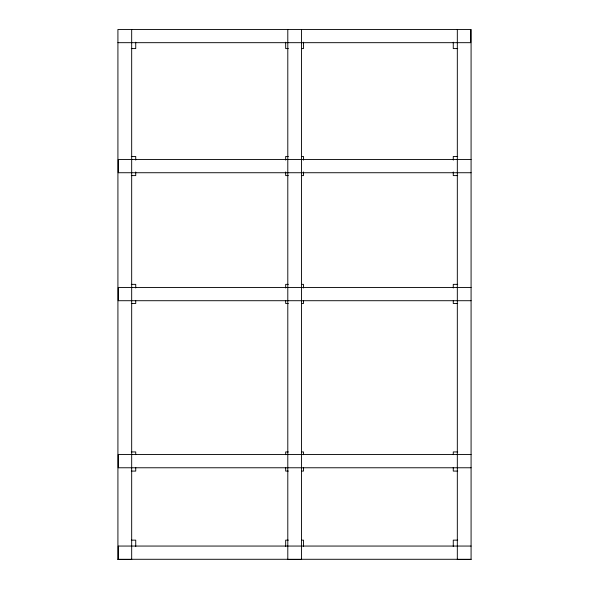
<?xml version="1.0" encoding="UTF-8"?>
<svg xmlns="http://www.w3.org/2000/svg" width="589" height="589" viewBox="0 0 589 589"><rect width="100%" height="100%" fill="white"/><g stroke="black" fill="none" stroke-linecap="round" stroke-linejoin="round"><path stroke-width="0.88" d="M117.918 42.68L470.729 42.68L470.729 29.45M131.281 48.592L135.735 48.592L135.735 42.209M288.352 48.592L285.68 48.592L285.68 42.209M301.715 48.592L303.497 48.592L303.497 42.209M457.719 48.592L453.265 48.592L453.265 42.209M131.281 156.46L135.735 156.46L135.735 160.105M288.352 156.46L285.68 156.46L285.68 160.105M301.715 156.46L303.497 156.46L303.497 160.105M457.719 156.46L453.265 156.46L453.265 160.105M471.082 159.501L118.271 159.501L118.271 172.732L471.082 172.732M131.281 175.603L135.735 175.603L135.735 171.959M288.352 175.603L285.68 175.603L285.68 171.959M301.715 175.603L303.497 175.603L303.497 171.959M457.719 175.603L453.265 175.603L453.265 171.959M131.281 284.354L135.735 284.354L135.735 287.999M288.352 284.354L285.68 284.354L285.68 287.999M301.715 284.354L303.497 284.354L303.497 287.999M457.719 284.354L453.265 284.354L453.265 287.999M471.082 287.484L118.271 287.484L118.271 300.714L471.082 300.714M131.281 303.497L135.735 303.497L135.735 300.765M288.352 303.497L285.68 303.497L285.68 300.765M301.715 303.497L303.497 303.497L303.497 300.765M457.719 303.497L453.265 303.497L453.265 300.765M131.281 451.94L135.735 451.94L135.735 454.679M288.352 451.94L285.68 451.94L285.68 454.679M301.715 451.94L303.497 451.94L303.497 454.679M457.719 451.94L453.265 451.94L453.265 454.679M471.082 454.539L118.271 454.539L118.271 467.769L471.082 467.769M131.281 471.082L135.735 471.082L135.735 467.438M288.352 471.082L285.68 471.082L285.68 467.438M301.715 471.082L303.497 471.082L303.497 467.438M457.719 471.082L453.265 471.082L453.265 467.438M131.281 540.142L135.735 540.142L135.735 546.526M288.352 540.142L285.68 540.142L285.68 546.526M301.715 540.142L303.497 540.142L303.497 546.526M457.719 540.142L453.265 540.142L453.265 546.526M471.082 546.055L118.271 546.055L118.271 559.285M117.918 559.285L471.082 559.285M457.322 29.45L457.322 559.55L471.082 559.55L471.082 29.45L117.918 29.45L117.918 559.55L131.678 559.55L131.678 29.45M301.553 29.45L301.553 559.55L287.8 559.55L287.8 29.45"/></g></svg>
